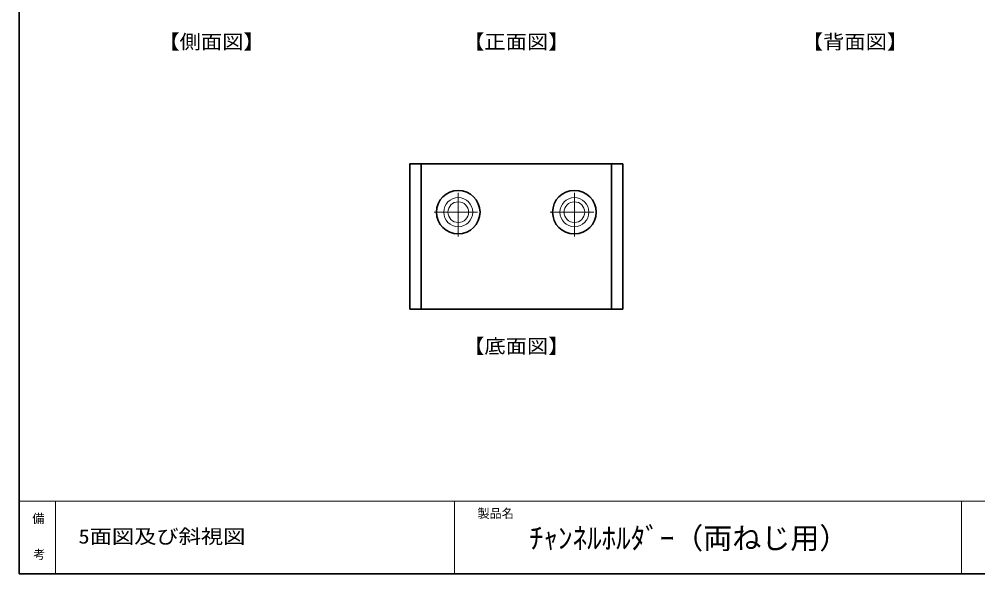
# Model space of a CAD drawing. Units: millimetres on the paper. Extents: x -195 to 195, y -138 to 138.
# Drawn here: x -194.8 to 3.4, y -137.5 to -23 of the extents above; entities that cross this region are included whole.
import ezdxf
from ezdxf.enums import TextEntityAlignment as Align

# ---------------------------------------------------------------- set-up
doc = ezdxf.new("R2010")
doc.units = ezdxf.units.MM
doc.linetypes.add('CHAIN2', pattern=[12, 9, -1, 1, -1])
for name, color, linetype, lineweight in [('2-0_吊りボルト', 4, 'Continuous', 18), ('2-1_寸法', 4, 'Continuous', 18), ('2-3_金具', 4, 'Continuous', 18), ('2-B_ボルト', 4, 'Continuous', 18), ('F-0_図面枠', 4, 'Continuous', 18), ('F-2_文字1', 4, 'Continuous', 18)]:
    doc.layers.add(name, color=color, linetype=linetype, lineweight=lineweight)
doc.layers.add('F-3_文字2', color=7, linetype='Continuous')
doc.styles.add('ＭＳ ゴシック', font='')
doc.styles.get('ＭＳ ゴシック').set_extended_font_data('MS Gothic')

msp = doc.modelspace()

# ---------------------------------------------------------------- linework, layer by layer
at = {"layer": '2-1_寸法', "linetype": 'CHAIN2'}
for p, q in [((-104, -67.836), (-104, -57.836)), ((-80, -67.836), (-80, -57.836)), ((-109, -62.836), (-99, -62.836)), ((-85, -62.836), (-75, -62.836))]:
    msp.add_line(p, q, dxfattribs=at)
at = {"layer": '2-3_金具', "color": 7, "lineweight": 35}
for p, q in [((-111.7, -82.836), (-111.7, -52.836)), ((-72.3, -82.836), (-72.3, -52.836)), ((-70, -82.836), (-70, -52.836)), ((-114, -82.836), (-70, -82.836))]:
    msp.add_line(p, q, dxfattribs=at)
msp.add_lwpolyline([(-114, -82.836), (-114, -52.836), (-70, -52.836)], dxfattribs=at)
for centre in [(-104, -62.836), (-80, -62.836)]:
    msp.add_circle(centre, 4.5, dxfattribs=at)
at = {"layer": '2-B_ボルト'}
for centre, radius in [((-104, -62.836), 3), ((-104, -62.836), 2.134), ((-80, -62.836), 3), ((-80, -62.836), 2.134)]:
    msp.add_circle(centre, radius, dxfattribs=at)
at = {"layer": 'F-0_図面枠', "color": 7, "lineweight": 35}
for p, q in [((-194.75, 137.5), (-194.75, -137.5)), ((-194.75, -137.5), (194.75, -137.5))]:
    msp.add_line(p, q, dxfattribs=at)
at = {"layer": 'F-0_図面枠'}
for p, q in [((-194.75, -122.5), (194.75, -122.5)), ((-187.25, -122.5), (-187.25, -137.5)), ((-104.75, -122.5), (-104.75, -137.5)), ((0, -122.5), (0, -137.5))]:
    msp.add_line(p, q, dxfattribs=at)

# ---------------------------------------------------------------- texts
at = {"layer": '2-0_吊りボルト', "color": 7, "style": 'ＭＳ ゴシック', "width": 1.1}
for s, p in [('【側面図】', (-165.999, -30)), ('【正面図】', (-103, -30)), ('【背面図】', (-33, -30)), ('【底面図】', (-103, -92.836))]:
    msp.add_text(s, height=2.933, dxfattribs=at).set_placement(p, align=Align.BOTTOM_LEFT)
at = {"layer": 'F-2_文字1', "color": 7, "style": 'ＭＳ ゴシック'}
for s, p in [('製品名', (-100.023, -126.502)), ('備', (-192.039, -127.587)), ('考', (-191.86, -135.01))]:
    msp.add_text(s, height=1.833, dxfattribs=at).set_placement(p, align=Align.BOTTOM_LEFT)
at = {"layer": 'F-3_文字2', "style": 'ＭＳ ゴシック', "width": 1.15}
msp.add_text('5面図及び斜視図', height=2.933, dxfattribs=at).set_placement((-182.486, -132.132), align=Align.BOTTOM_LEFT)
at = {"layer": 'F-3_文字2', "style": 'ＭＳ ゴシック'}
msp.add_text('ﾁｬﾝﾈﾙﾎﾙﾀﾞｰ（両ねじ用）', height=4.399, dxfattribs=at).set_placement((-89.37, -133.653), align=Align.BOTTOM_LEFT)

doc.saveas('drawing.dxf')
